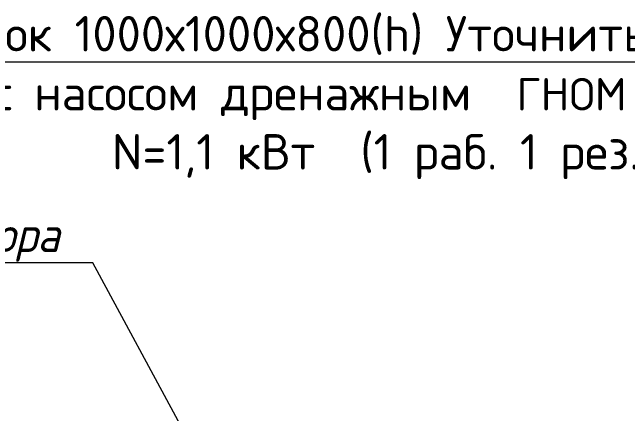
# Model space of a CAD drawing. Header units: millimetres. Extents: x -10178924 to 11692288, y -947381 to 58396.
# Drawn here: x -81628 to -77286, y -6736 to -3903 of the extents above; entities that cross this region are included whole.
import ezdxf
from ezdxf import colors
from ezdxf.entities.mleader import LeaderData, LeaderLine
from ezdxf.math import Vec2, Vec3

# ---------------------------------------------------------------- set-up
doc = ezdxf.new("R2010")
doc.units = ezdxf.units.MM
doc.layers.add('_0', color=7, linetype='Continuous', lineweight=25)
doc.layers.add('_надписи канализация', color=7, linetype='Continuous')
doc.styles.add('ISOCPEUR', font='isocpeui.ttf', dxfattribs={"width": 0.9})
doc.styles.add('ТЕКСТ', font='arial.ttf', dxfattribs={"height": 200})

# ---------------------------------------------------------------- blocks, each defined once
blk = doc.blocks.new('_None')

msp = doc.modelspace()

# ---------------------------------------------------------------- leaders
at = {"layer": '_0'}
ml = msp.add_multileader_mtext('Standard', dxfattribs=at)
ml.set_content('\\A1;{\\fISOCPEUR|b0|i0|c204|p34;Приямок \\fISOCPEUR|b0|i0|c0|p34;1000\\fISOCPEUR|b0|i0|c204|p34;х\\fISOCPEUR|b0|i0|c0|p34;1000\\fISOCPEUR|b0|i0|c204|p34;х\\fISOCPEUR|b0|i0|c0|p34;800(h)\\fISOCPEUR|b0|i0|c204|p34; Уточнить в томе ТМ\\fISOCPEUR|b0|i0|c0|p34;\\P\\fISOCPEUR|b0|i0|c204|p34;с насосом дренажным \\A0; \\H0.91667x;ГНОМ 10-10Г\\A1;\\H1.09091x; \\PN=1,1 кВт\\fISOCPEUR|b0|i0|c0|p34;  (1 \\fISOCPEUR|b0|i0|c204|p34;раб\\fISOCPEUR|b0|i0|c0|p34;. 1 \\fISOCPEUR|b0|i0|c204|p34;рез\\fISOCPEUR|b0|i0|c0|p34;.)}', color=256, style='ТЕКСТ')
ml.set_leader_properties(lineweight=13)
ml.set_arrow_properties(name='NONE')
ml.build(insert=Vec2(0, 0))
ml.multileader.update_dxf_attribs({"text_left_attachment_type": 6, "text_right_attachment_type": 6, "dogleg_length": 100, "arrow_head_size": 600, "scale": 100})
ctx = ml.context
ctx.base_point, ctx.scale, ctx.char_height, ctx.arrow_head_size, ctx.landing_gap_size, ctx.plane_origin = Vec3(-82729.2, -4254.6), 100, 250, 600, 0.18, Vec3(-65661.2, 106571.3)
ctx.left_attachment, ctx.right_attachment, ctx.text_align_type = 6, 6, 1
notes = []
notes.append((ctx, [(1, (1, 1, 0), (-75103.9, -4254.6), (-1, 0), 200, [(0, [(-78040, -8105.4)], 0, [])])]))
ctx.mtext.insert, ctx.mtext.alignment, ctx.mtext.flow_direction = Vec3(-79016.6, -3929.6), 2, 5
at = {"layer": '_надписи канализация', "lineweight": -2}
ml = msp.add_multileader_mtext('Standard', dxfattribs=at)
ml.set_content('\\A1;Гаситель напора', color=256, style='ISOCPEUR')
ml.set_leader_properties(lineweight=13)
ml.set_arrow_properties(name='NONE')
ml.build(insert=Vec2(0, 0))
ml.multileader.update_dxf_attribs({"text_left_attachment_type": 6, "text_right_attachment_type": 6, "dogleg_length": 100, "arrow_head_size": 300, "scale": 100})
ctx = ml.context
ctx.base_point, ctx.scale, ctx.char_height, ctx.arrow_head_size, ctx.landing_gap_size, ctx.plane_origin = Vec3(-83644.6, -5670.7), 100, 250, 300, 0.09, Vec3(-88790.2, -9852.5)
ctx.left_attachment, ctx.right_attachment, ctx.text_align_type = 6, 6, 1
notes.append((ctx, [(1, (1, 1, 0), (-81060.7, -5670.7), (-1, 0), 100, [(1, [(-79617.3, -8341.2)], 0, [])])]))
ctx.mtext.insert, ctx.mtext.width, ctx.mtext.alignment, ctx.mtext.flow_direction = Vec3(-82485.8, -5345.7), 5926.326, 2, 5
for ctx, leaders in notes:
    for number, flags, end, landing, length, lines in leaders:
        leader = LeaderData()
        leader.index, (leader.has_last_leader_line, leader.has_dogleg_vector, leader.attachment_direction) = number, flags
        leader.last_leader_point, leader.dogleg_vector, leader.dogleg_length = Vec3(end), Vec3(landing), length
        for number, points, colour, breaks in lines:
            line = LeaderLine()
            line.index, line.vertices, line.color, line.breaks = number, Vec3.list(points), colors.encode_raw_color(colour), breaks
            leader.lines.append(line)
        ctx.leaders.append(leader)

doc.saveas('drawing.dxf')
